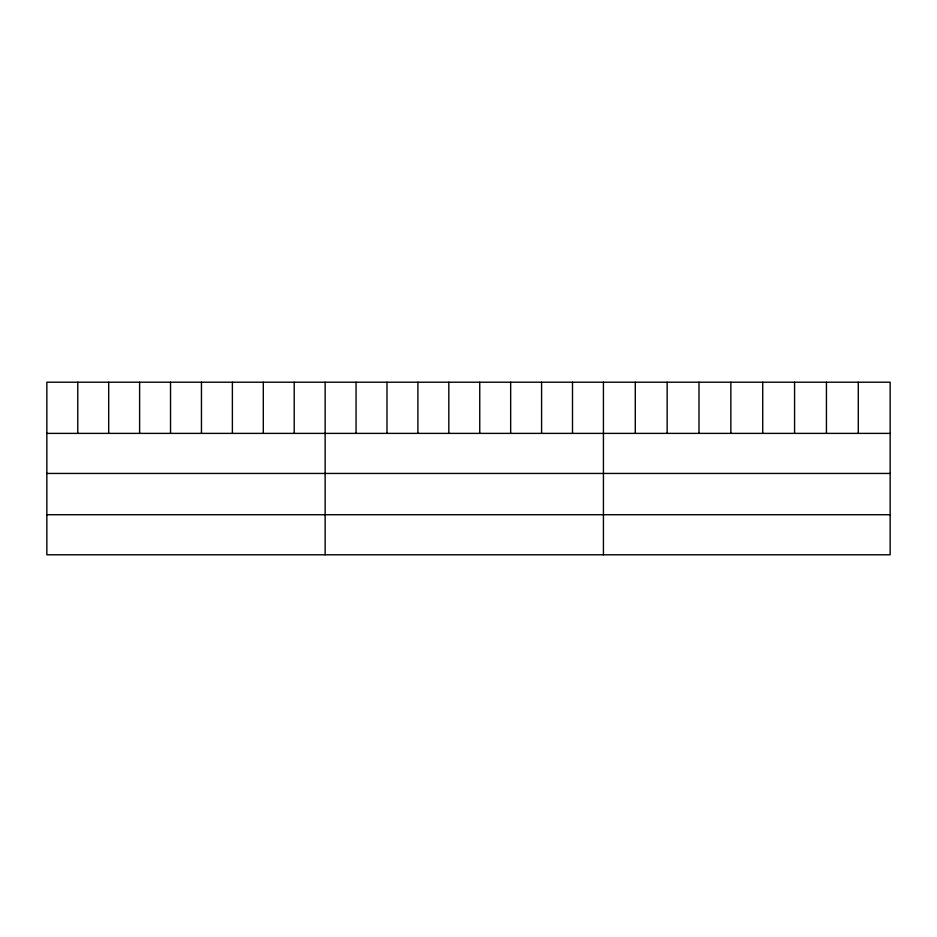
<?xml version="1.0" encoding="UTF-8"?>
<svg xmlns="http://www.w3.org/2000/svg" width="937" height="937" viewBox="0 0 937 937"><rect width="100%" height="100%" fill="white"/><g stroke="black" fill="none" stroke-linecap="round" stroke-linejoin="round"><path stroke-width="1.41" d="M890.15 433.386L890.15 554.786L46.85 554.786L46.85 382.214L890.15 382.214L890.15 433.386L46.85 433.386M46.85 473.443L890.15 473.443M46.85 514.718L890.15 514.718M858.292 382.214L858.292 433.386M826.434 382.214L826.434 433.386M794.576 382.214L794.576 433.386M762.718 382.214L762.718 433.386M730.86 382.214L730.86 433.386M699.002 382.214L699.002 433.386M667.144 382.214L667.144 433.386M635.286 382.214L635.286 433.386M603.428 382.214L603.428 554.786M572.507 382.214L572.507 433.386M541.586 382.214L541.586 433.386M510.665 382.214L510.665 433.386M479.744 382.214L479.744 433.386M448.823 382.214L448.823 433.386M417.902 382.214L417.902 433.386M386.981 382.214L386.981 433.386M356.06 382.214L356.06 433.386M325.139 382.214L325.139 554.786M294.218 382.214L294.218 433.386M263.297 382.214L263.297 433.386M232.376 382.214L232.376 433.386M201.455 382.214L201.455 433.386M170.534 382.214L170.534 433.386M139.613 382.214L139.613 433.386M108.692 382.214L108.692 433.386M77.771 382.214L77.771 433.386"/></g></svg>
